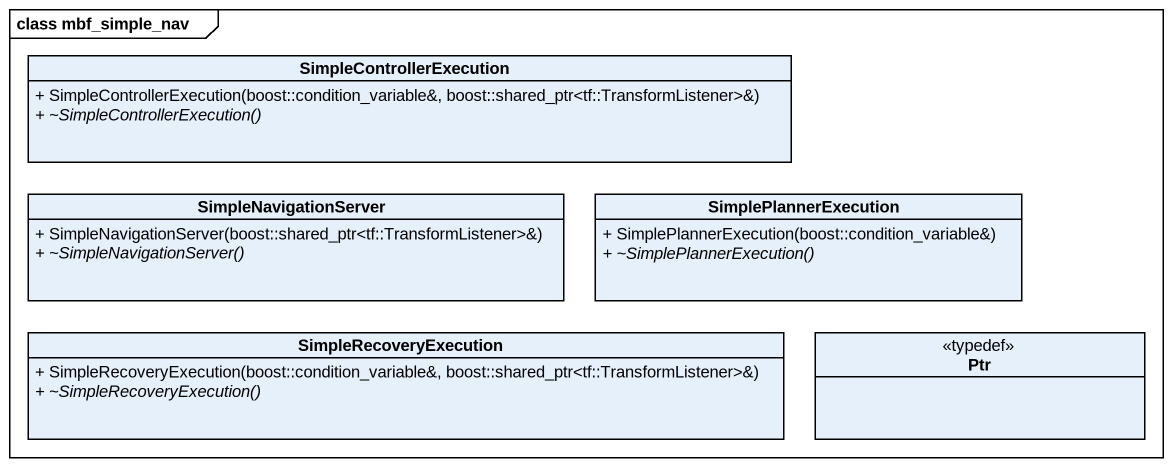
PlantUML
@startuml
mainframe class mbf_simple_nav
hide circle
hide empty members
skinparam classAttributeIconSize 0
class SimpleControllerExecution {
  + SimpleControllerExecution(boost::condition_variable&, boost::shared_ptr<tf::TransformListener>&)
  {abstract} + ~SimpleControllerExecution()
}
class SimpleNavigationServer {
  + SimpleNavigationServer(boost::shared_ptr<tf::TransformListener>&)
  {abstract} + ~SimpleNavigationServer()
}
class SimplePlannerExecution {
  + SimplePlannerExecution(boost::condition_variable&)
  {abstract} + ~SimplePlannerExecution()
}
class SimpleRecoveryExecution {
  + SimpleRecoveryExecution(boost::condition_variable&, boost::shared_ptr<tf::TransformListener>&)
  {abstract} + ~SimpleRecoveryExecution()
}
class Ptr <<typedef>>
@enduml
